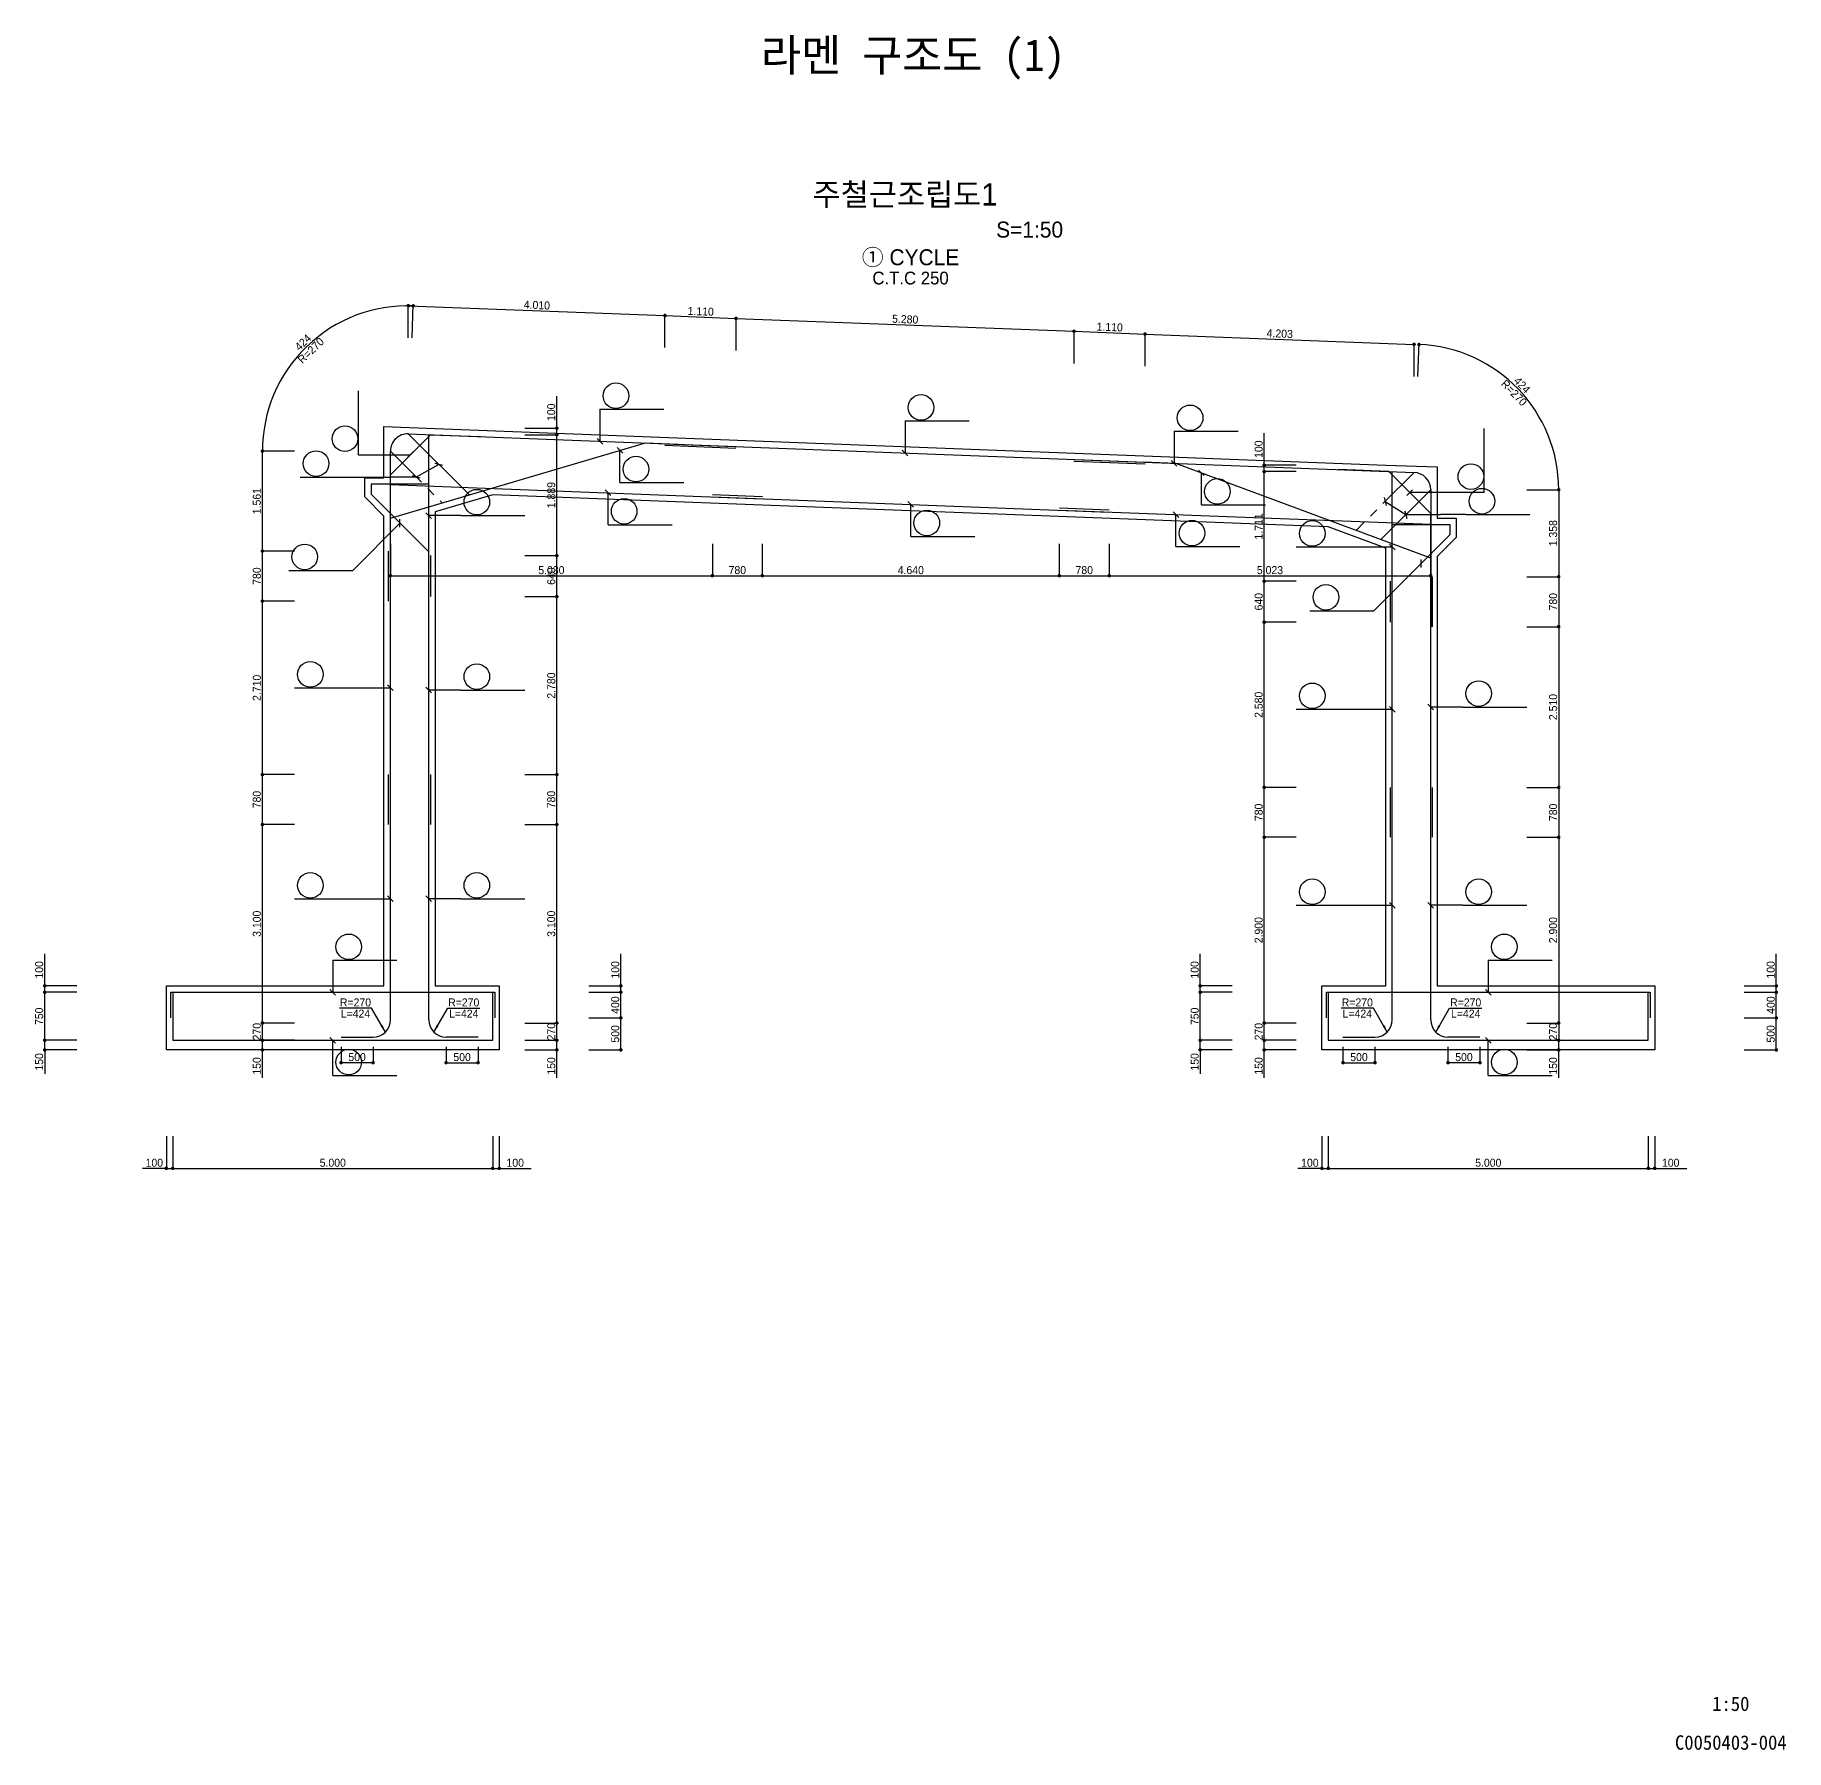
# Model space of a CAD drawing. Extents: x 2629709 to 3675628, y 1179 to 102095.
# Drawn here: x 2919990 to 2947345, y 1179 to 27964 of the extents above; entities that cross this region are included whole.
import ezdxf
from ezdxf.enums import TextEntityAlignment as Align

# ---------------------------------------------------------------- set-up
doc = ezdxf.new("R2010")
doc.units = 0
doc.header["$LTSCALE"] = 550
doc.header["$MEASUREMENT"] = 0
doc.linetypes.add('LDASHDOT', pattern=[2, 1.25, -0.25, 0.25, -0.25])
for name, color, linetype in [('CS-CONC-MAJR', 4, 'CONTINUOUS'), ('CS-DIML', 1, 'CONTINUOUS'), ('CS-DIMT', 3, 'CONTINUOUS'), ('CS-MISC', 3, 'CONTINUOUS'), ('CS-RBAR-EREC', 6, 'CONTINUOUS'), ('CS-RBAR-MAJR', 6, 'CONTINUOUS'), ('CS-SYMB', 3, 'CONTINUOUS'), ('CS-SYMB-LIN3', 1, 'CONTINUOUS'), ('CS-TEXT', 3, 'CONTINUOUS'), ('CZ-TEX1', 6, 'CONTINUOUS'), ('CZ-TEX2', 3, 'CONTINUOUS'), ('CZ-TEXT', 3, 'CONTINUOUS'), ('TITLE-TEXT', 7, 'CONTINUOUS')]:
    doc.layers.add(name, color=color, linetype=linetype)
doc.styles.add('A_STANDARD', font='Dotum.ttf')
doc.styles.add('TB_TEXT', font='DotumChe.ttf')

# ---------------------------------------------------------------- blocks, each defined once
blk = doc.blocks.new('CXLEATK')
at = {"layer": 'CS-MISC'}
blk.add_line((-0.883885, 0.883882), (0.883882, -0.883882), dxfattribs=at)
blk = doc.blocks.new('CSBNUM1')
at = {"layer": 'CS-SYMB-LIN3'}
blk.add_line((0, 0), (20, 0), dxfattribs=at)
blk.add_circle((5, 4.2), 4, dxfattribs=at)
at = {"layer": 'CS-TEXT', "style": 'A_STANDARD', "flags": 1}
blk.add_attdef('RB_NO', text='', height=2.5, dxfattribs=at).set_placement((5, 4.2), align=Align.MIDDLE)
for tag, p in [('RB_DIA', (11.5, 1.5)), ('RB_LEN', (1.739, -3.958874))]:
    blk.add_attdef(tag, p, '', height=2.5, dxfattribs=at)
blk = doc.blocks.new('CSNUM1-KCFIT')
at = {"layer": 'CS-SYMB-LIN3'}
blk.add_line((0, 0), (20, 0), dxfattribs=at)
blk.add_circle((5, 4.2), 4, dxfattribs=at)
at = {"layer": 'CS-TEXT', "style": 'A_STANDARD', "width": 1.529584, "flags": 1}
blk.add_attdef('RB_NO', text='', height=2.5, dxfattribs=at).set_placement((1.604173, 2.917017), (8.341627, 2.917017), align=Align.FIT)
at = {"layer": 'CS-TEXT', "style": 'A_STANDARD', "flags": 1}
for tag, p in [('RB_DIA', (11.5, 1.5)), ('RB_LEN', (1.739, -3.958874))]:
    blk.add_attdef(tag, p, '', height=2.5, dxfattribs=at)
blk = doc.blocks.new('CXDIMDT2')
at = {"layer": 'CS-MISC', "const_width": 0.5}
blk.add_lwpolyline([(0.25, 0, 1), (-0.25, 0, 1)], format="xyb", close=True, dxfattribs=at)

msp = doc.modelspace()

# ---------------------------------------------------------------- linework, layer by layer
at = {"layer": 'CS-CONC-MAJR'}
for p, q in [((2925442, 21049), (2925442, 21849)), ((2925442, 21849), (2926242, 21818)), ((2926242, 21818), (2941094, 21248)), ((2941094, 21248), (2941894, 21218)), ((2941894, 21218), (2941894, 20418)), ((2925142, 20749), (2925142, 21049)), ((2925142, 21049), (2925442, 21049)), ((2925442, 20449), (2925142, 20749)), ((2927141, 20784), (2926242, 20518)), ((2926242, 20518), (2926242, 13113)), ((2940194, 20283), (2927141, 20784)), ((2925442, 13113), (2925442, 20449)), ((2941094, 19948), (2940194, 20283)), ((2941894, 20418), (2942194, 20418)), ((2942194, 20418), (2942194, 20118)), ((2942194, 20118), (2941894, 19818)), ((2941094, 13113), (2941094, 19948)), ((2941894, 19818), (2941894, 13113)), ((2922042, 12113), (2922042, 13113)), ((2922042, 13113), (2925442, 13113)), ((2926242, 13113), (2927242, 13113)), ((2927242, 13113), (2927242, 12113)), ((2940094, 12113), (2940094, 13113)), ((2940094, 13113), (2941094, 13113)), ((2941894, 13113), (2945294, 13113)), ((2945294, 13113), (2945294, 12113)), ((2927242, 12113), (2922042, 12113)), ((2945294, 12113), (2940094, 12113))]:
    msp.add_line(p, q, dxfattribs=at)
at = {"layer": 'CS-DIML'}
for p, q in [((2925822, 23235), (2925822, 23761)), ((2925822, 23736), (2929832, 23582)), ((2925880, 23233), (2925900, 23758)), ((2929832, 23081), (2929832, 23607)), ((2929832, 23081), (2929832, 23607)), ((2929832, 23582), (2930942, 23539)), ((2930942, 23038), (2930942, 23564)), ((2930942, 23038), (2930942, 23564)), ((2930942, 23539), (2936222, 23337)), ((2936222, 22836), (2936222, 23362)), ((2936222, 22836), (2936222, 23362)), ((2936222, 23337), (2937332, 23294)), ((2937332, 22793), (2937332, 23319)), ((2937332, 22793), (2937332, 23319)), ((2937332, 23294), (2941535, 23133)), ((2941535, 22632), (2941535, 23158)), ((2941592, 22630), (2941612, 23155)), ((2928142, 21822), (2928142, 22322)), ((2928815, 22120), (2928815, 21620)), ((2933582, 21937), (2933582, 21437)), ((2927642, 21822), (2928167, 21822)), ((2927642, 21722), (2928167, 21722)), ((2927642, 21722), (2928167, 21722)), ((2928142, 21722), (2928142, 21822)), ((2928142, 19833), (2928142, 21722)), ((2937786, 21775), (2937786, 21275)), ((2939194, 21245), (2939194, 21745)), ((2924042, 21465), (2923517, 21465)), ((2924042, 21465), (2923517, 21465)), ((2923542, 19903), (2923542, 21465)), ((2925042, 21409), (2925854, 21409)), ((2929128, 20975), (2929128, 21475)), ((2926299, 21257), (2925947, 21060)), ((2938212, 20626), (2938212, 21126)), ((2939694, 21245), (2939169, 21245)), ((2939694, 21145), (2939169, 21145)), ((2939694, 21145), (2939169, 21145)), ((2939194, 21145), (2939194, 21245)), ((2939194, 19433), (2939194, 21145)), ((2925131, 21060), (2925531, 21060)), ((2925947, 21060), (2925531, 21060)), ((2928944, 20315), (2928944, 20815)), ((2942632, 20818), (2941466, 20818)), ((2943294, 20862), (2943819, 20862)), ((2943294, 20862), (2943819, 20862)), ((2943794, 20862), (2943794, 19503)), ((2933672, 20133), (2933672, 20633)), ((2941083, 20679), (2941406, 20473)), ((2924954, 19603), (2925692, 20341)), ((2926642, 20458), (2926142, 20458)), ((2937815, 19974), (2937815, 20474)), ((2941406, 20473), (2941945, 20473)), ((2942345, 20473), (2941945, 20473)), ((2925542, 20019), (2925542, 19494)), ((2930572, 20019), (2930572, 19494)), ((2930572, 20019), (2930572, 19494)), ((2931352, 20019), (2931352, 19494)), ((2931352, 20019), (2931352, 19494)), ((2935992, 20019), (2935992, 19494)), ((2935992, 20019), (2935992, 19494)), ((2936772, 20019), (2936772, 19494)), ((2936772, 20019), (2936772, 19494)), ((2941794, 20019), (2941794, 19494)), ((2924042, 19903), (2923517, 19903)), ((2924042, 19903), (2923517, 19903)), ((2923542, 19123), (2923542, 19903)), ((2927642, 19833), (2928167, 19833)), ((2927642, 19833), (2928167, 19833)), ((2928142, 19193), (2928142, 19833)), ((2940694, 19969), (2941194, 19969)), ((2940907, 18972), (2941644, 19709)), ((2925542, 19519), (2930572, 19519)), ((2930572, 19519), (2931352, 19519)), ((2931352, 19519), (2935992, 19519)), ((2935992, 19519), (2936772, 19519)), ((2936772, 19519), (2941794, 19519)), ((2939694, 19433), (2939169, 19433)), ((2939694, 19433), (2939169, 19433)), ((2939194, 18793), (2939194, 19433)), ((2943294, 19503), (2943819, 19503)), ((2943294, 19503), (2943819, 19503)), ((2943794, 19503), (2943794, 18723)), ((2927642, 19193), (2928167, 19193)), ((2927642, 19193), (2928167, 19193)), ((2928142, 16413), (2928142, 19193)), ((2924042, 19123), (2923517, 19123)), ((2924042, 19123), (2923517, 19123)), ((2923542, 16413), (2923542, 19123)), ((2939694, 18793), (2939169, 18793)), ((2939694, 18793), (2939169, 18793)), ((2939194, 16213), (2939194, 18793)), ((2943294, 18723), (2943819, 18723)), ((2943294, 18723), (2943819, 18723)), ((2943794, 18723), (2943794, 16213)), ((2925042, 17768), (2925542, 17768)), ((2926642, 17733), (2926142, 17733)), ((2940694, 17433), (2941194, 17433)), ((2942294, 17468), (2941794, 17468)), ((2924042, 16413), (2923517, 16413)), ((2924042, 16413), (2923517, 16413)), ((2923542, 15633), (2923542, 16413)), ((2927642, 16413), (2928167, 16413)), ((2927642, 16413), (2928167, 16413)), ((2928142, 15633), (2928142, 16413)), ((2939694, 16213), (2939169, 16213)), ((2939694, 16213), (2939169, 16213)), ((2939194, 15433), (2939194, 16213)), ((2943294, 16213), (2943819, 16213)), ((2943294, 16213), (2943819, 16213)), ((2943794, 16213), (2943794, 15433)), ((2924042, 15633), (2923517, 15633)), ((2924042, 15633), (2923517, 15633)), ((2923542, 12533), (2923542, 15633)), ((2927642, 15633), (2928167, 15633)), ((2927642, 15633), (2928167, 15633)), ((2928142, 12533), (2928142, 15633)), ((2939694, 15433), (2939169, 15433)), ((2939694, 15433), (2939169, 15433)), ((2939194, 12533), (2939194, 15433)), ((2943294, 15433), (2943819, 15433)), ((2943294, 15433), (2943819, 15433)), ((2943794, 15433), (2943794, 12533)), ((2925042, 14473), (2925542, 14473)), ((2926642, 14473), (2926142, 14473)), ((2940694, 14373), (2941194, 14373)), ((2942294, 14373), (2941794, 14373)), ((2920142, 13113), (2920142, 13613)), ((2924642, 13513), (2924642, 13013)), ((2929142, 13113), (2929142, 13613)), ((2938194, 13113), (2938194, 13613)), ((2942694, 13513), (2942694, 13013)), ((2947194, 13113), (2947194, 13613)), ((2920642, 13113), (2920117, 13113)), ((2920642, 13013), (2920117, 13013)), ((2920142, 13013), (2920142, 13113)), ((2920142, 12263), (2920142, 13013)), ((2928642, 13113), (2929167, 13113)), ((2928642, 13013), (2929167, 13013)), ((2929142, 13013), (2929142, 13113)), ((2929142, 12613), (2929142, 13013)), ((2938694, 13113), (2938169, 13113)), ((2938694, 13013), (2938169, 13013)), ((2938194, 13013), (2938194, 13113)), ((2938194, 12263), (2938194, 13013)), ((2946694, 13113), (2947219, 13113)), ((2946694, 13013), (2947219, 13013)), ((2947194, 13013), (2947194, 13113)), ((2947194, 12613), (2947194, 13013)), ((2925246, 12767), (2924745, 12767)), ((2925463, 12392), (2925246, 12767)), ((2926221, 12392), (2926437, 12767)), ((2926437, 12767), (2926939, 12767)), ((2928642, 12613), (2929167, 12613)), ((2929142, 12113), (2929142, 12613)), ((2940899, 12767), (2940398, 12767)), ((2941115, 12392), (2940899, 12767)), ((2941874, 12392), (2942090, 12767)), ((2942090, 12767), (2942591, 12767)), ((2946694, 12613), (2947219, 12613)), ((2947194, 12113), (2947194, 12613)), ((2924042, 12533), (2923517, 12533)), ((2924042, 12533), (2923517, 12533)), ((2923542, 12263), (2923542, 12533)), ((2927642, 12533), (2928167, 12533)), ((2927642, 12533), (2928167, 12533)), ((2928142, 12263), (2928142, 12533)), ((2939694, 12533), (2939169, 12533)), ((2939694, 12533), (2939169, 12533)), ((2939194, 12263), (2939194, 12533)), ((2943294, 12533), (2943819, 12533)), ((2943294, 12533), (2943819, 12533)), ((2943794, 12533), (2943794, 12263)), ((2920642, 12263), (2920117, 12263)), ((2920642, 12113), (2920117, 12113)), ((2920142, 12113), (2920142, 12263)), ((2920142, 12113), (2920142, 11738)), ((2924042, 12263), (2923517, 12263)), ((2924042, 12263), (2923517, 12263)), ((2924042, 12113), (2923517, 12113)), ((2923542, 12113), (2923542, 12263)), ((2923542, 11676), (2923542, 12113)), ((2924642, 11713), (2924642, 12263)), ((2924772, 12163), (2924772, 11888)), ((2925272, 12163), (2925272, 11888)), ((2926412, 12163), (2926412, 11888)), ((2926912, 12163), (2926912, 11888)), ((2927642, 12263), (2928167, 12263)), ((2927642, 12263), (2928167, 12263)), ((2927642, 12113), (2928167, 12113)), ((2928142, 12113), (2928142, 12263)), ((2928142, 11676), (2928142, 12113)), ((2928642, 12113), (2929167, 12113)), ((2938694, 12263), (2938169, 12263)), ((2938694, 12113), (2938169, 12113)), ((2938194, 12113), (2938194, 12263)), ((2938194, 12113), (2938194, 11738)), ((2939694, 12263), (2939169, 12263)), ((2939694, 12263), (2939169, 12263)), ((2939694, 12113), (2939169, 12113)), ((2939194, 12113), (2939194, 12263)), ((2939194, 11676), (2939194, 12113)), ((2940424, 12163), (2940424, 11888)), ((2940924, 12163), (2940924, 11888)), ((2942064, 12163), (2942064, 11888)), ((2942564, 12163), (2942564, 11888)), ((2942694, 11713), (2942694, 12263)), ((2943294, 12263), (2943819, 12263)), ((2943294, 12263), (2943819, 12263)), ((2943294, 12113), (2943819, 12113)), ((2943794, 12113), (2943794, 12263)), ((2943794, 11676), (2943794, 12113)), ((2946694, 12113), (2947219, 12113)), ((2925272, 11913), (2924772, 11913)), ((2926412, 11913), (2926912, 11913)), ((2940424, 11913), (2940924, 11913)), ((2942564, 11913), (2942064, 11913)), ((2922042, 10763), (2922042, 10238)), ((2922142, 10763), (2922142, 10238)), ((2927142, 10763), (2927142, 10238)), ((2927242, 10763), (2927242, 10238)), ((2940094, 10763), (2940094, 10238)), ((2940194, 10763), (2940194, 10238)), ((2945194, 10763), (2945194, 10238)), ((2945294, 10763), (2945294, 10238)), ((2922042, 10263), (2921667, 10263)), ((2922042, 10263), (2922142, 10263)), ((2922142, 10263), (2927142, 10263)), ((2927142, 10263), (2927242, 10263)), ((2927242, 10263), (2927742, 10263)), ((2940094, 10263), (2939719, 10263)), ((2940094, 10263), (2940194, 10263)), ((2940194, 10263), (2945194, 10263)), ((2945194, 10263), (2945294, 10263)), ((2945294, 10263), (2945794, 10263))]:
    msp.add_line(p, q, dxfattribs=at)
for centre, start, end in [((2925812, 21465), 87.8022, 180), ((2941524, 20862), 0, 87.8022)]:
    msp.add_arc(centre, 2270, start, end, dxfattribs=at)
for points in [[(2925463, 12392), (2925424, 12497), (2925463, 12392), (2925392, 12479)], [(2926221, 12392), (2926292, 12479), (2926221, 12392), (2926260, 12497)], [(2941115, 12392), (2941076, 12497), (2941115, 12392), (2941044, 12479)], [(2941874, 12392), (2941944, 12479), (2941874, 12392), (2941913, 12497)]]:
    msp.add_solid(points, dxfattribs=at)
at = {"layer": 'CS-RBAR-EREC', "linetype": 'Continuous'}
for p, q in [((2925822, 21734), (2926776, 20780)), ((2941794, 20862), (2941017, 20084))]:
    msp.add_line(p, q, dxfattribs=at)
at = {"layer": 'CS-RBAR-EREC', "linetype": 'LDASHDOT'}
for p, q in [((2925542, 21465), (2926352, 20655)), ((2941535, 21131), (2940631, 20227))]:
    msp.add_line(p, q, dxfattribs=at)
at = {"layer": 'CS-RBAR-MAJR'}
for p, q in [((2925542, 21097), (2926166, 21721)), ((2925822, 21734), (2930942, 21538)), ((2926142, 19193), (2926142, 21722)), ((2926166, 21721), (2926956, 21691)), ((2925542, 20416), (2929527, 21592)), ((2925542, 19123), (2925542, 21465)), ((2929527, 21592), (2930036, 21573)), ((2930941, 21508), (2929831, 21551)), ((2929832, 21581), (2937332, 21293)), ((2925542, 20307), (2925542, 21097)), ((2937331, 21263), (2936221, 21305)), ((2936222, 21335), (2941535, 21131)), ((2937814, 21274), (2937305, 21294)), ((2941794, 19795), (2937814, 21274)), ((2941138, 21147), (2940348, 21177)), ((2941794, 20490), (2941138, 21147)), ((2941194, 18793), (2941194, 21145)), ((2926142, 20949), (2925242, 20949)), ((2925242, 20949), (2925242, 20791)), ((2925242, 20791), (2926142, 19891)), ((2925542, 20945), (2931352, 20722)), ((2941794, 20862), (2941794, 18723)), ((2930572, 20752), (2936772, 20514)), ((2931353, 20752), (2930573, 20782)), ((2935992, 20544), (2941794, 20322)), ((2936773, 20544), (2935993, 20574)), ((2925542, 19906), (2925542, 20416)), ((2941194, 20318), (2942094, 20318)), ((2941794, 19700), (2941794, 20490)), ((2942094, 20318), (2942094, 20159)), ((2942094, 20159), (2941194, 19259)), ((2925512, 19123), (2925512, 19903)), ((2925542, 15633), (2925542, 19903)), ((2926142, 15633), (2926142, 19833)), ((2926172, 19193), (2926172, 19833)), ((2941794, 19285), (2941794, 19795)), ((2941164, 18793), (2941164, 19433)), ((2941194, 15433), (2941194, 19433)), ((2941794, 15433), (2941794, 19503)), ((2941824, 18723), (2941824, 19503)), ((2925512, 15633), (2925512, 16413)), ((2925542, 12583), (2925542, 16413)), ((2926142, 12583), (2926142, 16413)), ((2926172, 15633), (2926172, 16413)), ((2941164, 15433), (2941164, 16213)), ((2941194, 12583), (2941194, 16213)), ((2941794, 12583), (2941794, 16213)), ((2941824, 15433), (2941824, 16213)), ((2922112, 12613), (2922112, 13013)), ((2922112, 13013), (2927172, 13013)), ((2922142, 13013), (2922142, 12263)), ((2927142, 12263), (2927142, 13013)), ((2927172, 13013), (2927172, 12613)), ((2940164, 12613), (2940164, 13013)), ((2940164, 13013), (2945224, 13013)), ((2940194, 13013), (2940194, 12263)), ((2945194, 12263), (2945194, 13013)), ((2945224, 13013), (2945224, 12613)), ((2924772, 12313), (2925272, 12313)), ((2926912, 12313), (2926412, 12313)), ((2940424, 12313), (2940924, 12313)), ((2942564, 12313), (2942064, 12313)), ((2922142, 12263), (2927142, 12263)), ((2940194, 12263), (2945194, 12263))]:
    msp.add_line(p, q, dxfattribs=at)
for centre, start, end in [((2925812, 21465), 87.8022, 180), ((2941524, 20862), 0, 87.8022), ((2925272, 12583), 270, 360), ((2926412, 12583), 180, 270), ((2940924, 12583), 270, 360), ((2942064, 12583), 180, 270)]:
    msp.add_arc(centre, 270, start, end, dxfattribs=at)

# ---------------------------------------------------------------- block references
at = {"layer": 'CS-RBAR-MAJR', "xscale": 50, "yscale": 50, "zscale": 50}
for p in [(2928815, 22120), (2933582, 21937), (2937786, 21775), (2924131, 21060), (2929128, 20975), (2926642, 20458), (2938212, 20626), (2942345, 20473), (2928944, 20315), (2933672, 20133), (2937815, 19974), (2923954, 19603), (2939907, 18972), (2924042, 17768), (2926642, 17733), (2939694, 17433), (2942294, 17468), (2924042, 14473), (2926642, 14473), (2939694, 14373), (2942294, 14373), (2924642, 13513), (2942694, 13513), (2924642, 11713), (2942694, 11713)]:
    msp.add_blockref('CSBNUM1', p, dxfattribs=at)
at = {"layer": 'CS-RBAR-MAJR', "xscale": 50, "yscale": 50, "zscale": 50, "rotation": 90}
for p in [(2925042, 21409), (2942632, 20818)]:
    msp.add_blockref('CSBNUM1', p, dxfattribs=at)
at = {"layer": 'CS-SYMB'}
for name, p, xscale, yscale, zscale, rotation in [('CXDIMDT2', (2925822, 23736), 55, 55, 55, 87.802224), ('CXDIMDT2', (2925899, 23733), 55, 55, 55, 177.802224), ('CXDIMDT2', (2929832, 23582), 55, 55, 55, 87.802224), ('CXDIMDT2', (2929832, 23582), 55, 55, 55, 87.802224), ('CXDIMDT2', (2930942, 23539), 55, 55, 55, 87.802224), ('CXDIMDT2', (2930942, 23539), 55, 55, 55, 87.802224), ('CXDIMDT2', (2936222, 23337), 55, 55, 55, 87.802224), ('CXDIMDT2', (2936222, 23337), 55, 55, 55, 87.802224), ('CXDIMDT2', (2937332, 23294), 55, 55, 55, 87.802224), ('CXDIMDT2', (2937332, 23294), 55, 55, 55, 87.802224), ('CXDIMDT2', (2941535, 23133), 55, 55, 55, 87.802224), ('CXDIMDT2', (2941611, 23130), 55, 55, 55, 177.802224), ('CXDIMDT2', (2928142, 21822), 55, 55, 55, 90), ('CXDIMDT2', (2928142, 21822), 55, 55, 55, 90), ('CXDIMDT2', (2928142, 21722), 55, 55, 55, 90), ('CXDIMDT2', (2928142, 21722), 55, 55, 55, 90), ('CXDIMDT2', (2923542, 21465), 55, 55, 55, 90), ('CXDIMDT2', (2923542, 21465), 55, 55, 55, 270), ('CXLEATK', (2925854, 21409), 50, 50, 50, 90), ('CXLEATK', (2925947, 21060), 50, 50, 50, 209.268987), ('CXLEATK', (2926299, 21257), 50, 50, 50, 209.268987), ('CXDIMDT2', (2939194, 21245), 55, 55, 55, 90), ('CXDIMDT2', (2939194, 21245), 55, 55, 55, 90), ('CXDIMDT2', (2939194, 21145), 55, 55, 55, 90), ('CXDIMDT2', (2939194, 21145), 55, 55, 55, 90), ('CXLEATK', (2941466, 20818), 50, 50, 50, 90), ('CXDIMDT2', (2943794, 20862), 55, 55, 55, 90), ('CXDIMDT2', (2943794, 20862), 55, 55, 55, 90), ('CXLEATK', (2941083, 20679), 50, 50, 50, 327.376043), ('CXLEATK', (2941406, 20473), 50, 50, 50, 327.376043), ('CXLEATK', (2925692, 20341), 50, 50, 50, 135), ('CXDIMDT2', (2923542, 19903), 55, 55, 55, 90), ('CXDIMDT2', (2923542, 19903), 55, 55, 55, 90), ('CXDIMDT2', (2928142, 19833), 55, 55, 55, 90), ('CXDIMDT2', (2928142, 19833), 55, 55, 55, 90), ('CXLEATK', (2941644, 19709), 50, 50, 50, 135), ('CXDIMDT2', (2925542, 19519), 55, 55, 55, 90), ('CXDIMDT2', (2930572, 19519), 55, 55, 55, 90), ('CXDIMDT2', (2930572, 19519), 55, 55, 55, 90), ('CXDIMDT2', (2931352, 19519), 55, 55, 55, 90), ('CXDIMDT2', (2931352, 19519), 55, 55, 55, 90), ('CXDIMDT2', (2935992, 19519), 55, 55, 55, 90), ('CXDIMDT2', (2935992, 19519), 55, 55, 55, 90), ('CXDIMDT2', (2936772, 19519), 55, 55, 55, 90), ('CXDIMDT2', (2936772, 19519), 55, 55, 55, 90), ('CXDIMDT2', (2939194, 19433), 55, 55, 55, 90), ('CXDIMDT2', (2939194, 19433), 55, 55, 55, 90), ('CXDIMDT2', (2941794, 19519), 55, 55, 55, 90), ('CXDIMDT2', (2943794, 19503), 55, 55, 55, 90), ('CXDIMDT2', (2943794, 19503), 55, 55, 55, 90), ('CXDIMDT2', (2923542, 19123), 55, 55, 55, 90), ('CXDIMDT2', (2923542, 19123), 55, 55, 55, 90), ('CXDIMDT2', (2928142, 19193), 55, 55, 55, 90), ('CXDIMDT2', (2928142, 19193), 55, 55, 55, 90), ('CXDIMDT2', (2939194, 18793), 55, 55, 55, 90), ('CXDIMDT2', (2939194, 18793), 55, 55, 55, 90), ('CXDIMDT2', (2943794, 18723), 55, 55, 55, 90), ('CXDIMDT2', (2943794, 18723), 55, 55, 55, 90), ('CXDIMDT2', (2923542, 16413), 55, 55, 55, 90), ('CXDIMDT2', (2923542, 16413), 55, 55, 55, 90), ('CXDIMDT2', (2928142, 16413), 55, 55, 55, 90), ('CXDIMDT2', (2928142, 16413), 55, 55, 55, 90), ('CXDIMDT2', (2939194, 16213), 55, 55, 55, 90), ('CXDIMDT2', (2939194, 16213), 55, 55, 55, 90), ('CXDIMDT2', (2943794, 16213), 55, 55, 55, 90), ('CXDIMDT2', (2943794, 16213), 55, 55, 55, 90), ('CXDIMDT2', (2923542, 15633), 55, 55, 55, 90), ('CXDIMDT2', (2923542, 15633), 55, 55, 55, 90), ('CXDIMDT2', (2928142, 15633), 55, 55, 55, 90), ('CXDIMDT2', (2928142, 15633), 55, 55, 55, 90), ('CXDIMDT2', (2939194, 15433), 55, 55, 55, 90), ('CXDIMDT2', (2939194, 15433), 55, 55, 55, 90), ('CXDIMDT2', (2943794, 15433), 55, 55, 55, 90), ('CXDIMDT2', (2943794, 15433), 55, 55, 55, 90), ('CXDIMDT2', (2920142, 13113), 55, 55, 55, 90), ('CXDIMDT2', (2920142, 13113), 55, 55, 55, 90), ('CXDIMDT2', (2929142, 13113), 55, 55, 55, 90), ('CXDIMDT2', (2929142, 13113), 55, 55, 55, 90), ('CXDIMDT2', (2938194, 13113), 55, 55, 55, 90), ('CXDIMDT2', (2938194, 13113), 55, 55, 55, 90), ('CXDIMDT2', (2947194, 13113), 55, 55, 55, 90), ('CXDIMDT2', (2947194, 13113), 55, 55, 55, 90), ('CXDIMDT2', (2920142, 13013), 55, 55, 55, 90), ('CXDIMDT2', (2920142, 13013), 55, 55, 55, 90), ('CXDIMDT2', (2929142, 13013), 55, 55, 55, 90), ('CXDIMDT2', (2929142, 13013), 55, 55, 55, 90), ('CXDIMDT2', (2938194, 13013), 55, 55, 55, 90), ('CXDIMDT2', (2938194, 13013), 55, 55, 55, 90), ('CXDIMDT2', (2947194, 13013), 55, 55, 55, 90), ('CXDIMDT2', (2947194, 13013), 55, 55, 55, 90), ('CXDIMDT2', (2929142, 12613), 55, 55, 55, 90), ('CXDIMDT2', (2929142, 12613), 55, 55, 55, 90), ('CXDIMDT2', (2947194, 12613), 55, 55, 55, 90), ('CXDIMDT2', (2947194, 12613), 55, 55, 55, 90), ('CXDIMDT2', (2923542, 12533), 55, 55, 55, 90), ('CXDIMDT2', (2923542, 12533), 55, 55, 55, 90), ('CXDIMDT2', (2928142, 12533), 55, 55, 55, 90), ('CXDIMDT2', (2928142, 12533), 55, 55, 55, 90), ('CXDIMDT2', (2939194, 12533), 55, 55, 55, 90), ('CXDIMDT2', (2939194, 12533), 55, 55, 55, 90), ('CXDIMDT2', (2943794, 12533), 55, 55, 55, 90), ('CXDIMDT2', (2943794, 12533), 55, 55, 55, 90), ('CXDIMDT2', (2920142, 12263), 55, 55, 55, 90), ('CXDIMDT2', (2920142, 12263), 55, 55, 55, 90), ('CXDIMDT2', (2920142, 12113), 55, 55, 55, 90), ('CXDIMDT2', (2923542, 12263), 55, 55, 55, 90), ('CXDIMDT2', (2923542, 12263), 55, 55, 55, 90), ('CXDIMDT2', (2923542, 12113), 55, 55, 55, 90), ('CXDIMDT2', (2928142, 12263), 55, 55, 55, 90), ('CXDIMDT2', (2928142, 12263), 55, 55, 55, 90), ('CXDIMDT2', (2928142, 12113), 55, 55, 55, 90), ('CXDIMDT2', (2929142, 12113), 55, 55, 55, 90), ('CXDIMDT2', (2938194, 12263), 55, 55, 55, 90), ('CXDIMDT2', (2938194, 12263), 55, 55, 55, 90), ('CXDIMDT2', (2938194, 12113), 55, 55, 55, 90), ('CXDIMDT2', (2939194, 12263), 55, 55, 55, 90), ('CXDIMDT2', (2939194, 12263), 55, 55, 55, 90), ('CXDIMDT2', (2939194, 12113), 55, 55, 55, 90), ('CXDIMDT2', (2943794, 12263), 55, 55, 55, 90), ('CXDIMDT2', (2943794, 12263), 55, 55, 55, 90), ('CXDIMDT2', (2943794, 12113), 55, 55, 55, 90), ('CXDIMDT2', (2947194, 12113), 55, 55, 55, 90), ('CXDIMDT2', (2924772, 11913), 55, 55, 55, 90), ('CXDIMDT2', (2925272, 11913), 55, 55, 55, 90), ('CXDIMDT2', (2926412, 11913), 55, 55, 55, 90), ('CXDIMDT2', (2926912, 11913), 55, 55, 55, 90), ('CXDIMDT2', (2940424, 11913), 55, 55, 55, 90), ('CXDIMDT2', (2940924, 11913), 55, 55, 55, 90), ('CXDIMDT2', (2942064, 11913), 55, 55, 55, 90), ('CXDIMDT2', (2942564, 11913), 55, 55, 55, 90), ('CXDIMDT2', (2922042, 10263), 55, 55, 55, 90), ('CXDIMDT2', (2922142, 10263), 55, 55, 55, 90), ('CXDIMDT2', (2922142, 10263), 55, 55, 55, 90), ('CXDIMDT2', (2927142, 10263), 55, 55, 55, 90), ('CXDIMDT2', (2927142, 10263), 55, 55, 55, 90), ('CXDIMDT2', (2927242, 10263), 55, 55, 55, 90), ('CXDIMDT2', (2927242, 10263), 55, 55, 55, 90), ('CXDIMDT2', (2940094, 10263), 55, 55, 55, 90), ('CXDIMDT2', (2940194, 10263), 55, 55, 55, 90), ('CXDIMDT2', (2940194, 10263), 55, 55, 55, 90), ('CXDIMDT2', (2945194, 10263), 55, 55, 55, 90), ('CXDIMDT2', (2945194, 10263), 55, 55, 55, 90), ('CXDIMDT2', (2945294, 10263), 55, 55, 55, 90), ('CXDIMDT2', (2945294, 10263), 55, 55, 55, 90)]:
    msp.add_blockref(name, p, dxfattribs=dict(at, xscale=xscale, yscale=yscale, zscale=zscale, rotation=rotation))
at = {"layer": 'CS-SYMB', "xscale": 50, "yscale": 50, "zscale": 50}
for name, p in [('CXLEATK', (2928815, 21620)), ('CXLEATK', (2929128, 21475)), ('CXLEATK', (2933582, 21437)), ('CXLEATK', (2937786, 21275)), ('CXLEATK', (2938212, 21126)), ('CXLEATK', (2928944, 20815)), ('CXLEATK', (2933672, 20633)), ('CXLEATK', (2937815, 20474)), ('CXLEATK', (2926142, 20458)), ('CSNUM1-KCFIT', (2939694, 19969)), ('CXLEATK', (2941194, 19969)), ('CXLEATK', (2925542, 17768)), ('CXLEATK', (2926142, 17733)), ('CXLEATK', (2941794, 17468)), ('CXLEATK', (2941194, 17433)), ('CXLEATK', (2925542, 14473)), ('CXLEATK', (2926142, 14473)), ('CXLEATK', (2941194, 14373)), ('CXLEATK', (2941794, 14373)), ('CXLEATK', (2924642, 13013)), ('CXLEATK', (2942694, 13013)), ('CXLEATK', (2924642, 12263)), ('CXLEATK', (2942694, 12263))]:
    msp.add_blockref(name, p, dxfattribs=at)

# ---------------------------------------------------------------- texts
at = {"layer": 'CS-DIMT', "style": 'A_STANDARD'}
for s, rotation, p in [('4.010', 357.8022, (2927828, 23684)), ('1.110', 357.8022, (2930388, 23586)), ('5.280', 357.8022, (2933583, 23463)), ('424', 43.9011, (2924220, 23118)), ('1.110', 357.8022, (2936778, 23341)), ('4.203', 357.8022, (2939434, 23239)), ('R=270', 43.9011, (2924342, 22992)), ('R=270', -46.0989, (2943052, 22332)), ('424', -46.0989, (2943178, 22453)), ('100', 90, (2928117, 22072)), ('100', 90, (2939169, 21495)), ('1.561', 90, (2923517, 20684)), ('1.889', 90, (2928117, 20778)), ('1.711', 90, (2939169, 20289)), ('1.358', 90, (2943769, 20183)), ('780', 90, (2923517, 19513)), ('640', 90, (2928117, 19513)), ('640', 90, (2939169, 19113)), ('780', 90, (2943769, 19113)), ('2.710', 90, (2923517, 17768)), ('2.780', 90, (2928117, 17803)), ('2.580', 90, (2939169, 17503)), ('2.510', 90, (2943769, 17468)), ('780', 90, (2923517, 16023)), ('780', 90, (2928117, 16023)), ('780', 90, (2939169, 15823)), ('780', 90, (2943769, 15823)), ('3.100', 90, (2923517, 14083)), ('3.100', 90, (2928117, 14083)), ('2.900', 90, (2939169, 13983)), ('2.900', 90, (2943769, 13983)), ('100', 90, (2920117, 13363)), ('100', 90, (2929117, 13363)), ('100', 90, (2938169, 13363)), ('100', 90, (2947169, 13363)), ('400', 90, (2929117, 12813)), ('400', 90, (2947169, 12813)), ('750', 90, (2920117, 12638)), ('750', 90, (2938169, 12638)), ('270', 90, (2923517, 12398)), ('270', 90, (2928117, 12398)), ('500', 90, (2929117, 12363)), ('270', 90, (2939169, 12398)), ('270', 90, (2943769, 12398)), ('500', 90, (2947169, 12363)), ('150', 90, (2920117, 11926)), ('150', 90, (2938169, 11926))]:
    msp.add_text(s, height=125, rotation=rotation, dxfattribs=at).set_placement(p, align=Align.CENTER)
for s, p in [('5.030', (2928057, 19544)), ('780', (2930962, 19544)), ('4.640', (2933672, 19544)), ('780', (2936382, 19544)), ('5.023', (2939283, 19544)), ('R=270', (2924996, 12792)), ('R=270', (2926688, 12792)), ('R=270', (2940648, 12792)), ('R=270', (2942341, 12792)), ('500', (2925022, 11938)), ('500', (2926662, 11938)), ('500', (2940674, 11938)), ('500', (2942314, 11938)), ('100', (2921854, 10288)), ('5.000', (2924642, 10288)), ('100', (2927492, 10288)), ('100', (2939907, 10288)), ('5.000', (2942694, 10288)), ('100', (2945544, 10288))]:
    msp.add_text(s, height=125, dxfattribs=at).set_placement(p, align=Align.CENTER)
for p in [(2924996, 12742), (2926688, 12742), (2940648, 12742), (2942341, 12742)]:
    msp.add_text('L=424', height=125, dxfattribs=at).set_placement(p, align=Align.TOP_CENTER)
for p in [(2923517, 11726), (2928117, 11726), (2939169, 11726), (2943769, 11726)]:
    msp.add_text('150', height=125, rotation=90, dxfattribs=at).set_placement(p)
at = {"layer": 'CZ-TEX1', "style": 'A_STANDARD'}
msp.add_text('주철근조립도1', height=350, dxfattribs=at).set_placement((2933583, 25300), align=Align.CENTER)
at = {"layer": 'CZ-TEX2', "style": 'A_STANDARD'}
msp.add_text('S=1:50', height=250, dxfattribs=at).set_placement((2935006, 24800))
msp.add_text('① CYCLE', height=250, dxfattribs=at).set_placement((2933668, 24368), align=Align.CENTER)
at = {"layer": 'CZ-TEXT', "style": 'A_STANDARD'}
msp.add_text('C.T.C 250', height=200, dxfattribs=at).set_placement((2933668, 24068), align=Align.CENTER)
at = {"layer": 'TITLE-TEXT', "style": 'TB_TEXT'}
for s, height, p in [('라멘 구조도 (1)', 500, (2933708, 27650)), ('1:50', 225, (2946483, 1900)), ('C0050403-004', 225, (2946483, 1295))]:
    msp.add_text(s, height=height, dxfattribs=at).set_placement(p, align=Align.MIDDLE_CENTER)

doc.saveas('drawing.dxf')
